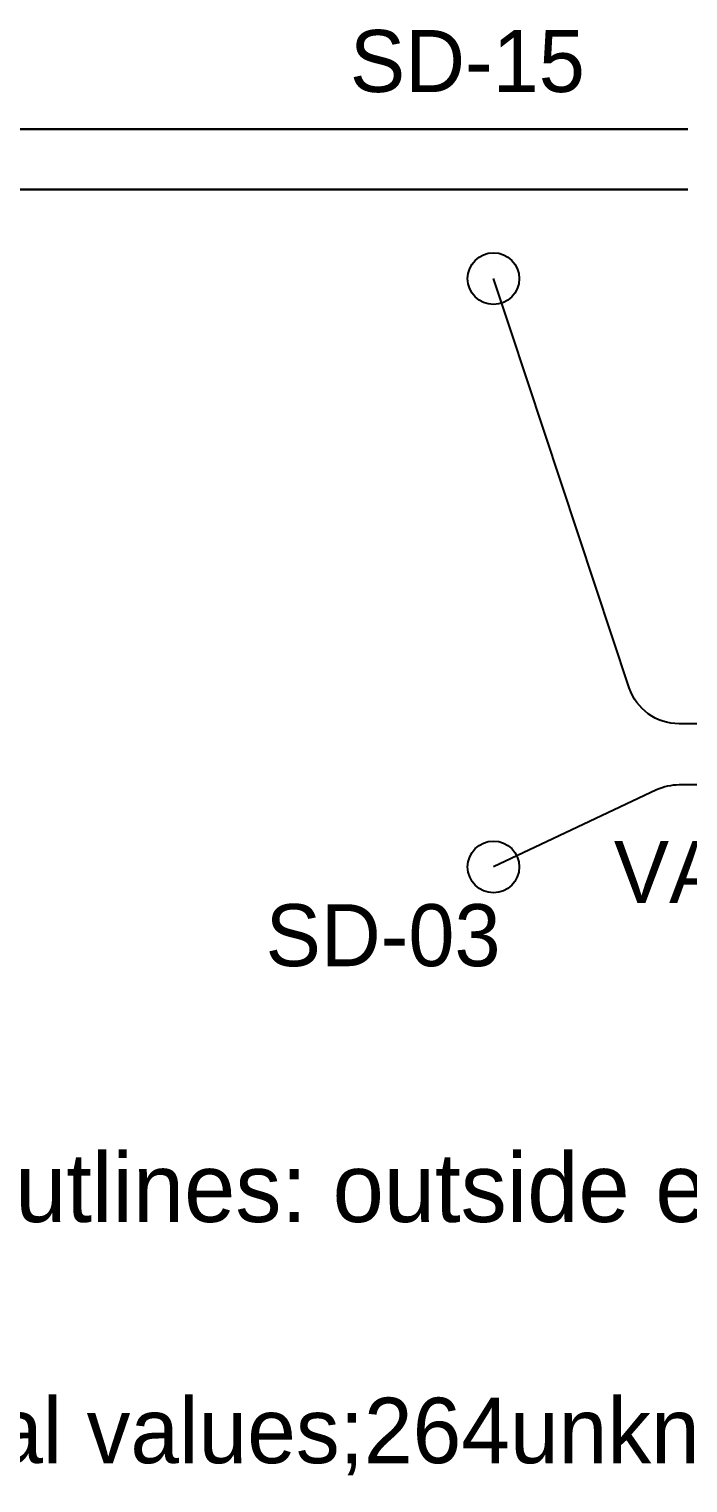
# Model space of a CAD drawing. Header units: metres. Extents: x 0.2 to 42.3, y 0.9 to 39.
# Drawn here: x 5.08 to 8.91, y 0.89 to 9.33 of the extents above; entities that cross this region are included whole.
import ezdxf

# ---------------------------------------------------------------- set-up
doc = ezdxf.new("R2010")
doc.units = ezdxf.units.M
for name, color, linetype in [('BSA_BRANCH_AXIS', 5, 'Continuous'), ('BSA_BRANCH_LABEL', 3, 'Continuous'), ('BSA_MATERIAL_SECTION', 7, 'Continuous'), ('BSA_TERMINAL_CENTRE', 3, 'Continuous'), ('BSA_VAV_LABEL', 7, 'Continuous')]:
    doc.layers.add(name, color=color, linetype=linetype)

msp = doc.modelspace()

# ---------------------------------------------------------------- linework, layer by layer
at = {"layer": 'BSA_BRANCH_AXIS'}
for points in [[(9.0081, 5.2926), (8.8581, 5.2926, -0.323201), (8.5689, 5.5014), (7.8768, 7.5871), (7.7808, 7.8764)], [(9.0081, 4.937), (8.8581, 4.937, 0.110554), (8.7282, 4.9079), (8.0565, 4.5914), (7.7808, 4.4614)]]:
    msp.add_lwpolyline(points, format="xyb", dxfattribs=at)
at = {"layer": 'BSA_MATERIAL_SECTION'}
for p, q in [((5.8178, 8.7447), (2.7258, 8.7447)), ((2.7258, 8.7439), (5.8178, 8.7439)), ((5.8178, 8.7447), (8.9097, 8.7447)), ((8.9097, 8.7439), (5.8178, 8.7439)), ((8.9097, 8.7443), (8.9097, 8.7447)), ((8.9097, 8.7443), (8.9097, 8.7439)), ((2.7258, 8.3939), (5.8178, 8.3939)), ((5.8178, 8.3931), (2.7258, 8.3931)), ((8.9097, 8.3939), (5.8178, 8.3939)), ((5.8178, 8.3931), (8.9097, 8.3931)), ((8.9097, 8.3939), (8.9097, 8.3935)), ((8.9097, 8.3931), (8.9097, 8.3935))]:
    msp.add_line(p, q, dxfattribs=at)
at = {"layer": 'BSA_TERMINAL_CENTRE'}
for centre in [(7.7808, 7.8764), (7.7808, 4.4614)]:
    msp.add_circle(centre, 0.15, dxfattribs=at)

# ---------------------------------------------------------------- texts
for s, height, p in [('Equipment outlines: outside envelopes;dashed lines:logical flow,internal routing unknown', 0.4, (2, 2.4)), ('194conditional values;264unknown component paths;drop304.8mmassumed;full pressure unresolved', 0.38, (2, 1))]:
    msp.add_text(s, height=height).set_placement(p)
at = {"layer": 'BSA_BRANCH_LABEL'}
for s, p in [('SD-15', (6.9469, 8.9598)), ('SD-03', (6.4575, 3.8851))]:
    msp.add_text(s, height=0.36, dxfattribs=at).set_placement(p)
at = {"layer": 'BSA_VAV_LABEL'}
msp.add_text('VAV-02', height=0.36, dxfattribs=at).set_placement((8.4793, 4.2523))

doc.saveas('drawing.dxf')
